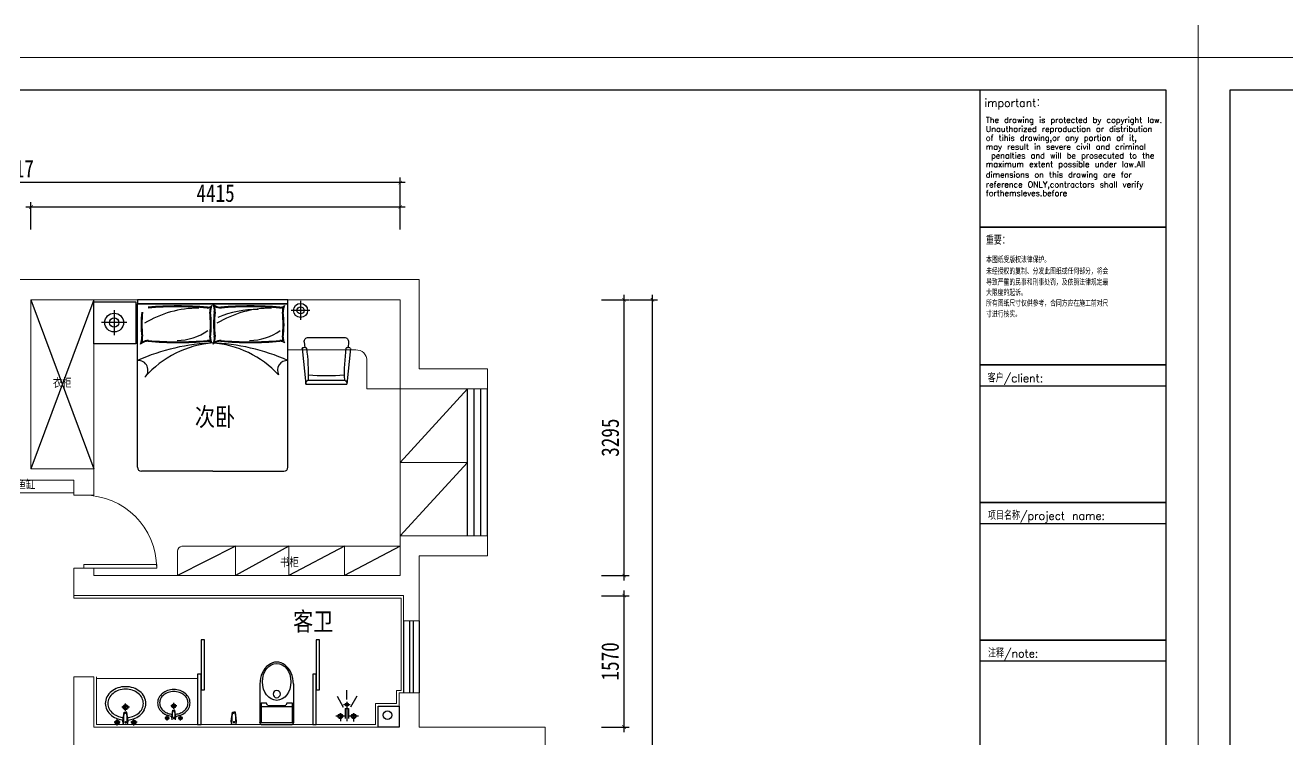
# Model space of a CAD drawing. Header units: millimetres. Extents: x 757294 to 891425, y -262592 to 287632.
# Drawn here: x 825949 to 841044, y -206184 to -197648 of the extents above; entities that cross this region are included whole.
import ezdxf

# ---------------------------------------------------------------- set-up
doc = ezdxf.new("R2010")
doc.units = ezdxf.units.MM
doc.header["$LTSCALE"] = 4
for name, color, linetype in [('t', 3, 'Continuous'), ('T-MS-图框', 8, 'Continuous'), ('家具1', 3, 'Continuous'), ('管道 灯具 开关 电线', 1, 'Continuous')]:
    doc.layers.add(name, color=color, linetype=linetype)
doc.layers.add('家具外轮廓线', color=3, linetype='Continuous', lineweight=15)
doc.styles.add('-黑体', font='simhei.ttf', dxfattribs={"width": 0.8})
doc.styles.get("Standard").update_dxf_attribs({"font": 'txt', "bigfont": 'gbcbig.shx'})
doc.dimstyles.new('立面尺寸标注', dxfattribs={"dimscale": 60, "dimtxt": 3.5, "dimasz": 0.7, "dimexe": 1, "dimexo": 0.5, "dimgap": 1, "dimtad": 1, "dimdec": 0, "dimdsep": 46, "dimtxsty": '-黑体', "dimblk": 'ARCHTICK', "dimcen": 2.5, "dimdle": 1, "dimclrd": 1, "dimclre": 1, "dimclrt": 3, "dimadec": 0, "dimazin": 0, "dimtfac": 1, "dimtdec": 0, "dimtix": 1, "dimtmove": 2, "dimatfit": 3, "dimfxl": 4.5, "dimfxlon": 1, "dimtolj": 1, "dimtzin": 0, "dimarcsym": 0})

# ---------------------------------------------------------------- blocks, each defined once
blk = doc.blocks.new('asdasda')
at = {"color": 1}
for p, q in [((172225, -5302), (172225, 20019)), ((205419, 20019), (205419, -5302)), ((171725, 19519), (205919, 19519))]:
    blk.add_line(p, q, dxfattribs=at)
at = {"layer": 'T-MS-图框', "color": 1}
blk.add_lwpolyline([(172725, 19019), (204919, 19019), (204919, -4302), (172725, -4302)], close=True, dxfattribs=at)
at = {"layer": 'T-MS-图框'}
for points in [[(202031, 19019), (204919, 19019), (204919, 16882), (202031, 16882)], [(202031, 16882), (204919, 16882), (204919, 14744), (202031, 14744)], [(202031, 14744), (204919, 14744), (204919, 12607), (202031, 12607)], [(202031, 14744), (204919, 14744), (204919, 14416), (202031, 14416)], [(202031, 12607), (204919, 12607), (204919, 10469), (202031, 10469)], [(202031, 12607), (204919, 12607), (204919, 12278), (202031, 12278)], [(202031, 10469), (204919, 10469), (204919, 5897), (202031, 5897)], [(202031, 10469), (204919, 10469), (204919, 10141), (202031, 10141)]]:
    blk.add_lwpolyline(points, close=True, dxfattribs=at)
at = {"layer": 'T-MS-图框', "color": 1, "ltscale": 0.1}
for s, height, p in [('important：', 124.4, (202099, 18752)), ('The drawing is protected by copyright law.', 90.46, (202119, 18503)), ('Unauthorized reproduction or distribution', 90.46, (202119, 18363)), ('of tihis drawing,or any portion of it,', 90.46, (202119, 18225)), ('may result in severe civil and criminal', 90.46, (202119, 18088)), ('maximum extent possible under law.All ', 90.46, (202119, 17816)), (' penalties and will be prosecuted to the ', 90.46, (202119, 17950)), ('dimensions on this drawing are for ', 90.46, (202119, 17654)), ('reference ONLY,contractors shall verify ', 90.46, (202119, 17501)), ('forthemsleves.before', 90.46, (202119, 17367)), ('重要：', 124.4, (202119, 16614)), ('本图纸受版权法律保护。', 90.46, (202123, 16331)), ('未经授权的复制、分发此图纸或任何部分，将会', 90.46, (202123, 16151)), ('大限度的起诉。', 90.5, (202123, 15817)), ('导致严重的民事和刑事处罚，及依照法律规定最', 90.46, (202123, 15980)), ('所有图纸尺寸仅供参考，合同方应在施工前对尺', 90.46, (202123, 15653)), ('寸进行核实。', 90.5, (202123, 15485)), ('客户/client:', 124.4, (202148, 14477)), ('项目名称/project name:', 124.38, (202153, 12340)), ('注释/note:', 124.4, (202153, 10202))]:
    blk.add_text(s, height=height, dxfattribs=at).set_placement(p)
blk = doc.blocks.new('45y')
blk.add_blockref('asdasda', (225288, 298302))
blk = doc.blocks.new('_ArchTick')
at = {"color": 0, "linetype": 'ByBlock', "const_width": 0.15}
blk.add_lwpolyline([(-0.5, -0.5), (0.5, 0.5)], dxfattribs=at)
blk = doc.blocks.new('*D242')
at = {"layer": 'Defpoints', "color": 0, "ltscale": 5}
for p in [(830474, -204463), (833109, -204463), (830419, -206033)]:
    blk.add_point(p, dxfattribs=at)
at = {"layer": '家具外轮廓线', "color": 1, "lineweight": -2, "ltscale": 5}
for p, q in [((832839, -204463), (833169, -204463)), ((833109, -206093), (833109, -204403)), ((832839, -206033), (833169, -206033))]:
    blk.add_line(p, q, dxfattribs=at)
at = {"layer": '家具外轮廓线', "color": 1, "lineweight": -2, "ltscale": 5, "xscale": 42, "yscale": 42, "zscale": 42}
for p, rotation in [((833109, -204463), 90), ((833109, -206033), 270)]:
    blk.add_blockref('_ArchTick', p, dxfattribs=dict(at, rotation=rotation))
at = {"layer": '家具外轮廓线', "color": 3, "ltscale": 5, "insert": (832943, -205248), "char_height": 210, "attachment_point": 5, "rotation": 90, "style": '-黑体'}
blk.add_mtext('\\A1;1570', dxfattribs=at)
blk = doc.blocks.new('*D243')
at = {"layer": 'Defpoints', "color": 0, "ltscale": 5}
for p in [(830433, -200928), (833109, -200928), (830433, -204223)]:
    blk.add_point(p, dxfattribs=at)
at = {"layer": '家具外轮廓线', "color": 1, "lineweight": -2, "ltscale": 5}
for p, q in [((833109, -204283), (833109, -200868)), ((832839, -200928), (833169, -200928)), ((832839, -204223), (833169, -204223))]:
    blk.add_line(p, q, dxfattribs=at)
at = {"layer": '家具外轮廓线', "color": 1, "lineweight": -2, "ltscale": 5, "xscale": 42, "yscale": 42, "zscale": 42}
for p, rotation in [((833109, -200928), 90), ((833109, -204223), 270)]:
    blk.add_blockref('_ArchTick', p, dxfattribs=dict(at, rotation=rotation))
at = {"layer": '家具外轮廓线', "color": 3, "ltscale": 5, "insert": (832944, -202575), "char_height": 210, "attachment_point": 5, "rotation": 90, "style": '-黑体'}
blk.add_mtext('\\A1;3295', dxfattribs=at)
blk = doc.blocks.new('*D231')
at = {"layer": 'Defpoints', "color": 0, "ltscale": 5}
for p in [(830433, -200928), (833448, -200928), (831926, -212656)]:
    blk.add_point(p, dxfattribs=at)
at = {"layer": '家具外轮廓线', "color": 1, "lineweight": -2, "ltscale": 5}
for p, q in [((833448, -212716), (833448, -200868)), ((833178, -200928), (833508, -200928)), ((833178, -212656), (833508, -212656))]:
    blk.add_line(p, q, dxfattribs=at)
at = {"layer": '家具外轮廓线', "color": 1, "lineweight": -2, "ltscale": 5, "xscale": 42, "yscale": 42, "zscale": 42}
for p, rotation in [((833448, -200928), 90), ((833448, -212656), 270)]:
    blk.add_blockref('_ArchTick', p, dxfattribs=dict(at, rotation=rotation))
at = {"layer": '家具外轮廓线', "color": 3, "ltscale": 5, "insert": (833283, -206792), "char_height": 210, "attachment_point": 5, "rotation": 90, "style": '-黑体'}
blk.add_mtext('\\A1;11728', dxfattribs=at)
blk = doc.blocks.new('*D244')
at = {"layer": 'Defpoints', "color": 0, "ltscale": 5}
for p in [(826018, -199820), (826018, -200928), (830433, -200928)]:
    blk.add_point(p, dxfattribs=at)
at = {"layer": '家具外轮廓线', "color": 1, "lineweight": -2, "ltscale": 5}
for p, q in [((830493, -199820), (825958, -199820)), ((826018, -200090), (826018, -199760)), ((830433, -200090), (830433, -199760))]:
    blk.add_line(p, q, dxfattribs=at)
at = {"layer": '家具外轮廓线', "color": 1, "lineweight": -2, "ltscale": 5, "xscale": 42, "yscale": 42, "zscale": 42, "rotation": 180}
blk.add_blockref('_ArchTick', (826018, -199820), dxfattribs=at)
at = {"layer": '家具外轮廓线', "color": 1, "lineweight": -2, "ltscale": 5, "xscale": 42, "yscale": 42, "zscale": 42}
blk.add_blockref('_ArchTick', (830433, -199820), dxfattribs=at)
at = {"layer": '家具外轮廓线', "color": 3, "ltscale": 5, "insert": (828225, -199655), "char_height": 210, "attachment_point": 5, "style": '-黑体'}
blk.add_mtext('\\A1;4415', dxfattribs=at)
blk = doc.blocks.new('*D232')
at = {"layer": 'Defpoints', "color": 0, "ltscale": 5}
for p in [(821216, -199528), (821216, -200928), (830433, -200928)]:
    blk.add_point(p, dxfattribs=at)
at = {"layer": '家具外轮廓线', "color": 1, "lineweight": -2, "ltscale": 5}
for p, q in [((830493, -199528), (821156, -199528)), ((821216, -199798), (821216, -199468)), ((830433, -199798), (830433, -199468))]:
    blk.add_line(p, q, dxfattribs=at)
at = {"layer": '家具外轮廓线', "color": 1, "lineweight": -2, "ltscale": 5, "xscale": 42, "yscale": 42, "zscale": 42, "rotation": 180}
blk.add_blockref('_ArchTick', (821216, -199528), dxfattribs=at)
at = {"layer": '家具外轮廓线', "color": 1, "lineweight": -2, "ltscale": 5, "xscale": 42, "yscale": 42, "zscale": 42}
blk.add_blockref('_ArchTick', (830433, -199528), dxfattribs=at)
at = {"layer": '家具外轮廓线', "color": 3, "ltscale": 5, "insert": (825824, -199363), "char_height": 210, "attachment_point": 5, "style": '-黑体'}
blk.add_mtext('\\A1;9217', dxfattribs=at)
blk = doc.blocks.new('dferw')
at = {"layer": '家具1', "color": 3}
for p, q in [((759920, 223878), (758120, 223878)), ((758120, 223878), (758120, 223828)), ((759920, 223828), (759920, 223878)), ((757600, 223353), (757600, 223853)), ((757600, 223853), (758100, 223853)), ((758100, 223853), (758100, 223353)), ((758120, 221878), (758120, 223828)), ((758120, 223828), (759920, 223828)), ((759920, 221878), (759920, 223828)), ((758100, 223353), (757600, 223353)), ((759020, 221828), (758170, 221828)), ((759020, 221828), (759870, 221828))]:
    blk.add_line(p, q, dxfattribs=at)
at = {"layer": '家具1', "color": 1}
for p, q in [((757842, 223755), (757842, 223455)), ((757992, 223605), (757692, 223605))]:
    blk.add_line(p, q, dxfattribs=at)
at = {"layer": '家具1'}
blk.add_line((759920, 223828), (758120, 223828), dxfattribs=at)
at = {"layer": '家具1', "color": 3}
blk.add_circle((757842, 223605), 112, dxfattribs=at)
at = {"layer": '家具1', "color": 1}
blk.add_circle((757842, 223605), 56.2, dxfattribs=at)
at = {"layer": '家具1', "color": 3}
for centre, radius, start, end in [((759303, 223585), 1140, 172.668, 187.332), ((758603, 219654), 4150, 85.1176, 94.8906), ((758959, 223864), 75.8, 268.1988, 312.1405), ((759186, 223734), 192, 157.3977, 181.6077), ((757536, 223580), 1467, 354.1588, 5.8412), ((759117, 223926), 138, 228.4161, 271.5527), ((758815, 223744), 225, 356.5245, 20.485), ((760302, 223585), 1271, 173.426, 186.574), ((759471, 219654), 4150, 85.1176, 94.8906), ((759826, 223864), 75.8, 268.1988, 312.1405), ((760054, 223734), 192, 157.3977, 181.6077), ((758780, 223580), 1093, 352.1489, 7.8511), ((757947, 223426), 225, 339.515, 3.4755), ((759186, 223436), 192, 181.6077, 202.6023), ((758815, 223426), 225, 339.515, 3.4755), ((760054, 223436), 192, 181.6077, 202.6023), ((759110, 220946), 2417, 91.7845, 114.1515), ((758250, 223244), 138, 88.4473, 131.5839), ((759120, 222153), 1213, 94.442, 138.6832), ((758603, 227516), 4150, 265.1094, 274.8824), ((758959, 223306), 75.8, 47.8595, 91.8012), ((758931, 220946), 2417, 65.8485, 88.2155), ((758921, 222153), 1213, 43.0039, 85.558), ((759117, 223244), 138, 88.4473, 131.5839), ((759471, 227516), 4150, 265.1094, 274.8824), ((759826, 223306), 75.8, 47.8595, 91.8012), ((758131, 223037), 115, 312.8943, 95.2233), ((759912, 223035), 117, 85.6617, 207.9083), ((758170, 221878), 50, 180, 270), ((759870, 221878), 50, 270, 0)]:
    blk.add_arc(centre, radius, start, end, dxfattribs=at)
at = {"layer": '家具1', "color": 1}
for centre, radius, start, end in [((759303, 223585), 1130, 172.668, 187.332), ((758852, 222530), 1248, 89.8505, 121.3046), ((758603, 219654), 4140, 85.1176, 94.8906), ((758959, 223864), 85.7, 268.1988, 292.4287), ((759186, 223734), 201, 165.4484, 181.6077), ((757536, 223580), 1457, 354.1588, 5.8412), ((760302, 223585), 1261, 173.426, 186.574), ((759117, 223926), 147, 240.1487, 271.5527), ((758815, 223744), 235, 356.5245, 13.2301), ((759720, 222530), 1248, 89.8505, 121.3046), ((759563, 222504), 1259, 89.9111, 112.4831), ((759471, 219654), 4140, 85.1176, 94.8906), ((759826, 223864), 85.7, 268.1988, 292.4287), ((760054, 223734), 201, 165.4484, 181.6077), ((758780, 223580), 1083, 352.1489, 7.8511), ((757947, 223426), 235, 346.7699, 3.4755), ((758594, 224022), 630, 270, 305.5384), ((759186, 223436), 201, 181.6077, 194.5516), ((758815, 223426), 235, 346.7699, 3.4755), ((759461, 224022), 630, 270, 305.5384), ((760054, 223436), 201, 181.6077, 194.5516), ((758250, 223244), 147, 88.4473, 119.8513), ((758603, 227516), 4140, 265.1094, 274.8824), ((758959, 223306), 85.7, 67.5713, 91.8012), ((759117, 223244), 147, 88.4473, 119.8513), ((759471, 227516), 4140, 265.1094, 274.8824), ((759826, 223306), 85.7, 67.5713, 91.8012)]:
    blk.add_arc(centre, radius, start, end, dxfattribs=at)
blk = doc.blocks.new('tpp')
at = {"layer": '家具1', "color": 1}
for p, q in [((37010, 52748), (36919, 52748)), ((36964, 52703), (36964, 52793)), ((36901, 52567), (36828, 52567)), ((36864, 52530), (36864, 52603)), ((37101, 52567), (37028, 52567)), ((37064, 52530), (37064, 52603))]:
    blk.add_line(p, q, dxfattribs=at)
at = {"layer": '家具1'}
for p, q in [((36933, 52579), (36948, 52687)), ((36939, 52541), (36948, 52687)), ((36948, 52687), (36964, 52687)), ((36981, 52687), (36964, 52687)), ((36996, 52579), (36981, 52687)), ((36989, 52541), (36981, 52687)), ((36939, 52541), (36933, 52579)), ((36947, 52677), (36964, 52677)), ((36982, 52677), (36964, 52677)), ((36989, 52541), (36996, 52579))]:
    blk.add_line(p, q, dxfattribs=at)
for centre, radius in [((36964, 52748), 30), ((36864, 52567), 25), ((37064, 52567), 25)]:
    blk.add_circle(centre, radius, dxfattribs=at)
at = {"layer": '家具1', "color": 1}
for centre, radius in [((36964, 52748), 20), ((36864, 52567), 15), ((37064, 52567), 15)]:
    blk.add_circle(centre, radius, dxfattribs=at)
at = {"layer": '家具1'}
for centre, radius, start, end in [((36964, 52697), 296, 90, 108.3074), ((36964, 52697), 296, 71.6926, 90), ((36889, 52793), 167, 152.5904, 180), ((36925, 52774), 208, 128.6169, 152.5904), ((36949, 52744), 246, 108.3074, 128.6169), ((36980, 52744), 246, 51.3831, 71.6926), ((37004, 52774), 208, 27.4096, 51.3831), ((37040, 52793), 167, 0, 27.4096), ((36889, 52793), 167, 180, 207.4096), ((36925, 52812), 208, 207.4096, 231.3831), ((37004, 52812), 208, 308.6169, 332.5904), ((37040, 52793), 167, 332.5904, 0), ((36949, 52842), 246, 231.3831, 251.6926), ((36964, 52889), 296, 251.6926, 264.2927), ((36964, 52889), 296, 275.7073, 288.3074), ((36980, 52842), 246, 288.3074, 308.6169)]:
    blk.add_arc(centre, radius, start, end, dxfattribs=at)
at = {"layer": '家具1', "color": 1}
for centre, radius, start, end in [((36889, 52793), 137, 152.5904, 180), ((36925, 52774), 178, 128.6169, 152.5904), ((36949, 52744), 216, 108.3074, 128.6169), ((36964, 52697), 266, 90, 108.3074), ((36964, 52697), 266, 71.6926, 90), ((36980, 52744), 216, 51.3831, 71.6926), ((37004, 52774), 178, 27.4096, 51.3831), ((37040, 52793), 137, 0, 27.4096), ((36889, 52793), 137, 180, 207.4096), ((36925, 52812), 178, 207.4096, 231.3831), ((37004, 52812), 178, 308.6169, 332.5904), ((37040, 52793), 137, 332.5904, 0), ((36949, 52842), 216, 231.3831, 251.6926), ((36964, 52889), 266, 251.6926, 264.5286), ((36963, 52568), 7.19, 80.5252, 279.4748), ((36966, 52568), 7.19, 260.5252, 99.4748), ((36964, 52889), 266, 274.3814, 288.3074), ((36980, 52842), 216, 288.3074, 308.6169)]:
    blk.add_arc(centre, radius, start, end, dxfattribs=at)
blk = doc.blocks.new('mt')
at = {"layer": '家具1', "color": 3}
for p, q in [((4915, 26280), (4915, 26741)), ((5285, 26771), (4945, 26771)), ((5315, 26279), (5315, 26741)), ((4915, 26550), (5315, 26550))]:
    blk.add_line(p, q, dxfattribs=at)
at = {"layer": '家具1', "color": 1}
for p, q in [((4931, 26507), (4931, 26745)), ((5299, 26745), (4931, 26745)), ((5299, 26507), (5299, 26745)), ((4931, 26507), (4990, 26507)), ((5004, 26537), (4990, 26507)), ((5240, 26507), (5226, 26537)), ((5240, 26507), (5299, 26507))]:
    blk.add_line(p, q, dxfattribs=at)
at = {"layer": '家具1', "color": 3}
blk.add_circle((5115, 26403), 43.7, dxfattribs=at)
for centre, start, end in [((4945, 26741), 90, 180), ((5285, 26741), 0, 90)]:
    blk.add_arc(centre, 30, start, end, dxfattribs=at)
at = {"layer": '家具1', "color": 1, "extrusion": (0, 0, -1)}
for centre, major_axis, ratio, start_param, end_param in [((5115, 26257), (0, 221), 0.77014, 3.141593, 9.424778), ((5115, 26491), (280, 0), 0.178571, 4.30492, 5.119858)]:
    blk.add_ellipse(centre, major_axis=major_axis, ratio=ratio, start_param=start_param, end_param=end_param, dxfattribs=at)
at = {"layer": '家具1', "color": 3, "extrusion": (0, 0, -1)}
blk.add_ellipse((5115, 26281), major_axis=(0, 260), ratio=0.769231, start_param=1.561623, end_param=4.717455, dxfattribs=at)
blk = doc.blocks.new('td')
at = {"layer": '家具1', "color": 1}
for p, q in [((50548, 50437), (50548, 50137)), ((50698, 50287), (50398, 50287))]:
    blk.add_line(p, q, dxfattribs=at)
at = {"layer": '家具1', "color": 3}
blk.add_circle((50548, 50287), 112, dxfattribs=at)
at = {"layer": '家具1', "color": 1}
blk.add_circle((50548, 50287), 56.2, dxfattribs=at)
blk = doc.blocks.new('yz')
at = {"layer": '家具1', "color": 3}
for p, q in [((49839, 50689), (49883, 51117)), ((49883, 51117), (50373, 51117)), ((49908, 51067), (50347, 51067)), ((50416, 50689), (50373, 51117)), ((49863, 50612), (49869, 50680)), ((50393, 50612), (50387, 50680)), ((49912, 50557), (50343, 50557))]:
    blk.add_line(p, q, dxfattribs=at)
for centre, radius, start, end in [((49928, 51109), 46.5, 170.0218, 244.303), ((47818, 50982), 2092, 351.8571, 2.3222), ((52437, 50982), 2092, 177.6778, 188.1429), ((50327, 51109), 46.5, 295.697, 9.9782), ((50131, 48576), 2441, 84.9885, 95.1888), ((49844, 50688), 5, 174.8978, 270.6251), ((49845, 50594), 89, 70.1472, 90.6251), ((49912, 50607), 50, 174.8978, 270), ((49879, 50687), 10, 250.1472, 352.6043), ((50343, 50607), 50, 270, 5.1022), ((50376, 50687), 10, 187.3957, 289.8528), ((50410, 50594), 89, 89.3749, 109.8528)]:
    blk.add_arc(centre, radius, start, end, dxfattribs=at)
blk = doc.blocks.new('hs')
at = {"layer": '家具1', "color": 1}
for p, q in [((37451, 54663), (37563, 54663)), ((37510, 54626), (37510, 54724)), ((37609, 54663), (37721, 54663)), ((37667, 54624), (37667, 54722))]:
    blk.add_line(p, q, dxfattribs=at)
at = {"layer": '家具1'}
for p, q in [((37569, 54569), (37569, 54689)), ((37589, 54489), (37589, 54723)), ((37609, 54569), (37609, 54689)), ((37471, 54421), (37545, 54555)), ((37629, 54524), (37549, 54524)), ((37609, 54569), (37569, 54569)), ((37707, 54421), (37632, 54555)), ((37589, 54462), (37589, 54353))]:
    blk.add_line(p, q, dxfattribs=at)
for centre, radius in [((37509, 54663), 28), ((37668, 54663), 28), ((37589, 54524), 20)]:
    blk.add_circle(centre, radius, dxfattribs=at)
at = {"layer": '家具1', "color": 1}
for centre in [(37509, 54663), (37668, 54663)]:
    blk.add_circle(centre, 20, dxfattribs=at)
blk = doc.blocks.new('ferrre')
at = {"layer": '家具1'}
for p, q in [((861035, 212876), (861050, 212984)), ((861042, 212837), (861035, 212876)), ((861042, 212837), (861050, 212984)), ((861050, 212984), (861067, 212984)), ((861050, 212974), (861067, 212974)), ((861084, 212984), (861067, 212984)), ((861084, 212974), (861067, 212974)), ((861098, 212876), (861084, 212984)), ((861092, 212837), (861084, 212984)), ((861092, 212837), (861098, 212876))]:
    blk.add_line(p, q, dxfattribs=at)
at = {"layer": '家具1', "color": 1}
for centre, start, end in [((861066, 212864), 80.5252, 279.4748), ((861068, 212864), 260.5252, 99.4748)]:
    blk.add_arc(centre, 7.19, start, end, dxfattribs=at)

msp = doc.modelspace()

# ---------------------------------------------------------------- linework, layer by layer
at = {"color": 1}
for p, q in [((826770.8, -200927.5), (826017.8, -202949.5)), ((826017.8, -200927.5), (826770.8, -202949.5)), ((831237.8, -201992.5), (830432.8, -202870)), ((831237.8, -203747.5), (831237.8, -201992.5)), ((831317.8, -203747.5), (831317.8, -201992.5)), ((831397.8, -203747.5), (831397.8, -201992.5)), ((831477.8, -203747.5), (831477.8, -201992.5)), ((831237.8, -202870), (830432.8, -203747.5)), ((828462.2, -203872.5), (827770.8, -204222.5)), ((829101.8, -203872.5), (828462.2, -204222.5)), ((829767.3, -203872.5), (829101.8, -204222.5)), ((830432.8, -203872.5), (829767.3, -204222.5)), ((830473.8, -204764.5), (830473.8, -205624.5)), ((830543.8, -204764.5), (830543.8, -205624.5)), ((830588.8, -204764.5), (830588.8, -205624.5)), ((830658.8, -204764.5), (830658.8, -205624.5))]:
    msp.add_line(p, q, dxfattribs=at)
for points in [[(828050.8, -205589.2), (828090.8, -205589.2), (828090.8, -204989.2), (828050.8, -204989.2)], [(829428.8, -205589.2), (829468.8, -205589.2), (829468.8, -204989.2), (829428.8, -204989.2)], [(828010.8, -206002.5), (828050.8, -206002.5), (828050.8, -205402.5), (828010.8, -205402.5)], [(829388.8, -206002.5), (829428.8, -206002.5), (829428.8, -205402.5), (829388.8, -205402.5)], [(830418.8, -206032.5), (830168.8, -206032.5), (830168.8, -205782.5), (830418.8, -205782.5)]]:
    msp.add_lwpolyline(points, close=True, dxfattribs=at)
at = {"layer": '家具外轮廓线', "color": 7, "ltscale": 5}
for p, q in [((820990.8, -200687.5), (830658.8, -200687.5)), ((830658.8, -201752.5), (830658.8, -200687.5)), ((826017.8, -202949.5), (826017.8, -200927.5)), ((826017.8, -200927.5), (830432.8, -200927.5)), ((830432.8, -204222.5), (830432.8, -200927.5)), ((831477.8, -201752.5), (830658.8, -201752.5)), ((831477.8, -201992.5), (831477.8, -201752.5)), ((830432.8, -201992.5), (830658.8, -201992.5)), ((831477.8, -201992.5), (830432.8, -201992.5)), ((826017.8, -202949.5), (826770.8, -202949.5)), ((826770.8, -203262.5), (826770.8, -202949.5)), ((826530.8, -203082.5), (825375.8, -203082.5)), ((826530.8, -203262.5), (826530.8, -203082.5)), ((826530.8, -203262.5), (826770.8, -203262.5)), ((830432.8, -203747.5), (830658.8, -203747.5)), ((831477.8, -203747.5), (830432.8, -203747.5)), ((831477.8, -203747.5), (831477.8, -203987.5)), ((830658.8, -204764.5), (830658.8, -203987.5)), ((831477.8, -203987.5), (830658.8, -203987.5)), ((826530.8, -204462.5), (826530.8, -204132.5)), ((826530.8, -204132.5), (826770.8, -204132.5)), ((826770.8, -204132.5), (826770.8, -204222.5)), ((826770.8, -204222.5), (830432.8, -204222.5)), ((826530.8, -204462.5), (830473.8, -204462.5)), ((830473.8, -204764.5), (830473.8, -204462.5)), ((830473.8, -204764.5), (830658.8, -204764.5)), ((826530.8, -206312.5), (826530.8, -205432.5)), ((826530.8, -205432.5), (826770.8, -205432.5)), ((826770.8, -205432.5), (826770.8, -206032.5)), ((830418.8, -206032.5), (830418.8, -205624.5)), ((830418.8, -205624.5), (830473.8, -205624.5)), ((830473.8, -205624.5), (830658.8, -205624.5)), ((830658.8, -206035.5), (830658.8, -205624.5)), ((826770.8, -206032.5), (830418.8, -206032.5)), ((830658.8, -206035.5), (832165.8, -206035.5)), ((832165.8, -206035.5), (832165.8, -206870.5))]:
    msp.add_line(p, q, dxfattribs=at)
at = {"layer": '家具外轮廓线', "color": 3, "ltscale": 5}
for p, q in [((826770.8, -202949.5), (826770.8, -200927.5)), ((829090.8, -201527.5), (829901.5, -201527.5)), ((830032.8, -201992.5), (830032.8, -201658.6)), ((830432.8, -201992.5), (830032.8, -201992.5)), ((831237.8, -202870), (830432.8, -202870)), ((827770.8, -203932.5), (827770.8, -204222.5)), ((829101.8, -203872.5), (827822.5, -203872.5)), ((828462.2, -203872.5), (828462.2, -204222.5)), ((829101.8, -203872.5), (830432.8, -203872.5)), ((829101.8, -203872.5), (829101.8, -204222.5)), ((829767.3, -203872.5), (829767.3, -204222.5)), ((828010.8, -205452.5), (826800.8, -205452.5)), ((828010.8, -205452.5), (828010.8, -206002.5))]:
    msp.add_line(p, q, dxfattribs=at)
at = {"layer": '家具外轮廓线', "color": 250, "ltscale": 5}
msp.add_line((826530.8, -204492.5), (826530.8, -204462.5), dxfattribs=at)
at = {"layer": '家具外轮廓线', "color": 3, "ltscale": 5}
msp.add_lwpolyline([(825375.8, -203082.5), (826530.8, -203082.5), (826530.8, -203232.5), (825375.8, -203232.5)], close=True, dxfattribs=at)
at = {"layer": '家具外轮廓线', "color": 1, "ltscale": 5}
msp.add_lwpolyline([(826650.8, -204132.5), (827520.8, -204132.5), (827520.8, -204092.5), (826650.8, -204092.5)], close=True, dxfattribs=at)
at = {"layer": '家具外轮廓线', "color": 250, "ltscale": 5}
for points in [[(826530.8, -204492.5), (826530.8, -204492.5), (826530.8, -204492.5), (830443.8, -204492.5), (830443.8, -205594.5), (830388.8, -205594.5), (830388.8, -205752.5), (830138.8, -205752.5), (830138.8, -206002.5), (828010.8, -206002.5), (828010.8, -206002.5)], [(828010.8, -206002.5), (828010.8, -206002.5), (826800.8, -206002.5), (826800.8, -205432.5)]]:
    msp.add_lwpolyline(points, dxfattribs=at)
at = {"layer": '家具外轮廓线', "color": 3, "ltscale": 5}
for centre, radius, start, end in [((829909.1, -201651.2), 123.9, 356.59398, 93.51664), ((827832.4, -203933.4), 61.6, 99.25496, 179.17111)]:
    msp.add_arc(centre, radius, start, end, dxfattribs=at)
at = {"layer": '家具外轮廓线', "color": 1, "ltscale": 5}
msp.add_arc((826650.8, -204132.5), 870, 0, 90, dxfattribs=at)
at = {"layer": '管道 灯具 开关 电线', "color": 1, "ltscale": 5}
msp.add_circle((830280.4, -205890.5), 50, dxfattribs=at)

# ---------------------------------------------------------------- block references
at = {"layer": '家具1', "color": 193}
for name, p, xscale, yscale, zscale in [('td', (791329.8, -238770.2), 0.75, 0.75, 0.75), ('tpp', (798154.4, -247978.9), 0.8000000000465661, 0.7999999999883585, 0.8)]:
    msp.add_blockref(name, p, dxfattribs=dict(at, xscale=xscale, yscale=yscale, zscale=zscale))
at = {"layer": '家具1', "color": 193, "xscale": -1, "rotation": 180}
for name, p in [('yz', (779421.9, -150820.3)), ('mt', (823840.9, -179235.5))]:
    msp.add_blockref(name, p, dxfattribs=at)
at = {"layer": '家具1', "color": 193}
msp.add_blockref('tpp', (790184.7, -258543.1), dxfattribs=at)
at = {"layer": '家具1', "color": 193, "rotation": 180}
msp.add_blockref('hs', (867384.1, -151240.7), dxfattribs=at)
at = {"layer": '家具外轮廓线', "color": 0, "xscale": 0.7692307692486793, "yscale": 0.7692307692486793, "zscale": 0.7692307692307693}
for p in [(508659.9, -442511), (534193.5, -442511)]:
    msp.add_blockref('45y', p, dxfattribs=at)
at = {"layer": '家具外轮廓线', "color": 3}
for name, p in [('dferw', (69170.4, -424805.4)), ('ferrre', (-32621.8, -418839.9))]:
    msp.add_blockref(name, p, dxfattribs=at)

# ---------------------------------------------------------------- texts
at = {"layer": 't', "attachment_point": 3, "style": '-黑体'}
for s, insert, char_height, width in [('衣柜', (826503.2, -201870), 100, 333.458), ('次卧', (828458.3, -202216.5), 220, 858.068), ('鱼缸', (826070, -203084.3), 100, 484.225), ('书柜', (829220.7, -204012.3), 100, 333.458), ('客卫', (829632.4, -204661.1), 220, 858.068)]:
    msp.add_mtext(s, dxfattribs=dict(at, insert=insert, char_height=char_height, width=width))

# ---------------------------------------------------------------- dimensions: what is measured, and where the dimension line sits
at = {"layer": '家具外轮廓线', "color": 7, "ltscale": 5}
for base, p2, picture, middle in [((821215.8, -199528), (821215.8, -200927.5), '*D232', (825824.3, -199363)), ((826017.8, -199820.1), (826017.8, -200927.5), '*D244', (828225.3, -199655.1))]:
    dim = msp.add_linear_dim(base=base, p1=(830432.8, -200927.5), p2=p2, dimstyle='立面尺寸标注', dxfattribs=at)
    dim.commit()
    dim.dimension.update_dxf_attribs({"geometry": picture, "text_midpoint": middle})
for base, p1, p2, picture, middle in [((833109.2, -200927.5), (830432.8, -204222.5), (830432.8, -200927.5), '*D243', (832944.2, -202575)), ((833448.1, -200927.5), (831925.8, -212655.5), (830432.8, -200927.5), '*D231', (833283.1, -206791.5)), ((833109.2, -204462.5), (830418.8, -206032.5), (830473.8, -204462.5), '*D242', (832943, -205247.5))]:
    dim = msp.add_linear_dim(base=base, p1=p1, p2=p2, angle=90, dimstyle='立面尺寸标注', dxfattribs=at)
    dim.commit()
    dim.dimension.update_dxf_attribs({"geometry": picture, "text_midpoint": middle})

doc.saveas('drawing.dxf')
